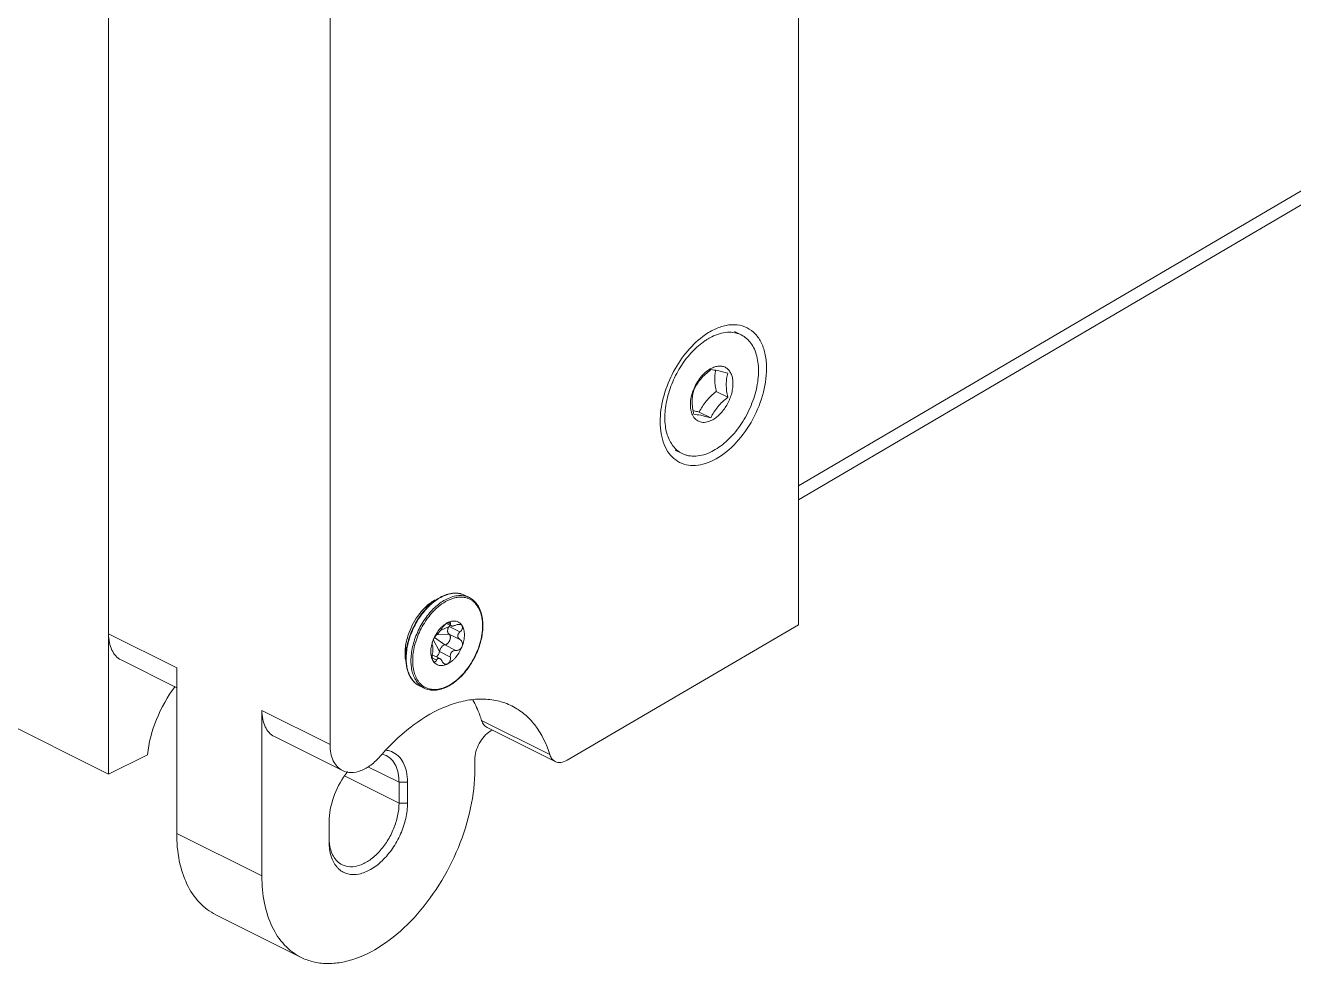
# Model space of a CAD drawing. Header units: millimetres. Extents: x 0 to 2524, y 0 to 1785.
# Drawn here: x 2171.3 to 2255.5, y 594.4 to 656.7 of the extents above; entities that cross this region are included whole.
import ezdxf

# ---------------------------------------------------------------- set-up
doc = ezdxf.new("R2010")
doc.units = ezdxf.units.MM
doc.header["$LTSCALE"] = 0.1
doc.layers.get('0').update_dxf_attribs({"lineweight": 13})

msp = doc.modelspace()

# ---------------------------------------------------------------- linework, layer by layer
for p, q in [((2222.63, 616.907), (2222.63, 759.581)), ((2176.809, 752.188), (2176.809, 606.978)), ((2191.517, 608.949), (2191.517, 744.834)), ((2222.63, 626.142), (2339.727, 694.866)), ((2222.63, 625.203), (2339.727, 693.928)), ((2176.809, 606.978), (2079.228, 655.769)), ((2218.827, 636.153), (2218.375, 636.38)), ((2217.929, 632.015), (2217.168, 632.395)), ((2216.798, 630.649), (2216.036, 631.03)), ((2214.892, 628.282), (2214.439, 628.509)), ((2198.439, 618.475), (2197.84, 618.025)), ((2200.77, 618.707), (2200.454, 618.865)), ((2198.851, 616.526), (2199.417, 616.795)), ((2199.242, 616.99), (2199.55, 616.837)), ((2199.329, 617.043), (2199.508, 616.953)), ((2200.146, 616.431), (2199.417, 616.795)), ((2207.265, 607.909), (2222.63, 616.907)), ((2181.335, 614.04), (2176.809, 616.303)), ((2198.375, 615.92), (2198.779, 615.124)), ((2198.447, 616.061), (2199.141, 615.561)), ((2198.598, 616.243), (2199.417, 616.284)), ((2200.146, 615.92), (2199.417, 616.284)), ((2196.552, 614.7), (2196.552, 615.416)), ((2198.303, 614.907), (2198.803, 614.657)), ((2199.508, 614.76), (2198.779, 615.124)), ((2199.87, 615.196), (2199.141, 615.561)), ((2181.335, 612.725), (2177.641, 614.572)), ((2181.335, 614.04), (2181.335, 603.047)), ((2198.3, 614.706), (2198.595, 614.559)), ((2197.764, 612.696), (2197.448, 612.854)), ((2186.992, 611.211), (2191.517, 608.949)), ((2186.992, 600.219), (2186.992, 611.211)), ((2206.112, 608.282), (2201.586, 610.545)), ((2206.471, 607.821), (2201.945, 610.084)), ((2202.186, 609.848), (2202.293, 609.91)), ((2187.823, 609.481), (2192.349, 607.218)), ((2176.809, 606.978), (2179.393, 608.27)), ((2196.099, 606.441), (2194.03, 607.476)), ((2201.134, 607.29), (2201.134, 607.939)), ((2192.481, 606.864), (2196.099, 605.055)), ((2196.665, 606.441), (2196.099, 606.441)), ((2196.099, 606.441), (2196.099, 605.055)), ((2196.665, 606.441), (2196.665, 605.055)), ((2196.665, 605.055), (2196.099, 605.055)), ((2181.335, 603.047), (2186.992, 600.219)), ((2191.46, 602.453), (2191.46, 603.839)), ((2183.934, 597.638), (2189.59, 594.81))]:
    msp.add_line(p, q)
for centre, radius, start, end in [((2218.96, 632.01), 4.537, 123.78546, 127.37619), ((2217.622, 632.429), 1.702, 116.60985, 120.07327), ((2218.609, 631.337), 3.183, 158.69714, 159.11855), ((2201.012, 615.147), 4.184, 131.5853, 135.56125), ((2200.805, 615.343), 3.925, 130.68443, 131.24268), ((2200.865, 615.312), 3.962, 130.68465, 131.57171), ((2200.654, 615.523), 3.69, 126.88621, 130.72886), ((2200.72, 615.484), 3.738, 127.27799, 130.71989), ((2199.768, 616.259), 2.625, 119.48365, 120.54859), ((2200.121, 616.36), 2.696, 115.863, 116.56601), ((2200.17, 616.332), 2.725, 116.56592, 117.16975), ((2199.851, 617.542), 1.46, 85.99071, 86.69101), ((2199.885, 617.727), 1.271, 63.44887, 74.96365), ((2200.867, 614.983), 4.318, 140.36886, 142.31247), ((2201.198, 614.96), 4.447, 135.51772, 136.65304), ((2201.566, 614.749), 4.409, 136.64909, 136.85673), ((2198.863, 617.137), 0.651, 328.35703, 336.8503), ((2199.405, 614.779), 1.11, 168.15428, 173.36313), ((2199.116, 614.966), 2.62, 186.28926, 187.96433), ((2198.155, 615.169), 2.612, 295.75869, 296.56635), ((2198.074, 615.247), 2.748, 296.56655, 297.37265), ((2202.907, 608.618), 1.426, 120.35987, 121.68461), ((2197.06, 603.697), 5.576, 143.47983, 144.26533), ((2196.996, 603.745), 5.496, 141.65471, 143.48266), ((2193.133, 601.818), 1.537, 220.11854, 228.1352)]:
    msp.add_arc(centre, radius, start, end)
for points, knots in [([(2216.266, 636.05), (2216.509, 636.233), (2217.002, 636.541), (2217.784, 636.818), (2218.539, 636.868), (2219.228, 636.672), (2219.798, 636.238), (2220.212, 635.604), (2220.459, 634.812), (2220.508, 634.233), (2220.508, 633.929)], [0, 0, 0, 0, 0.144868, 0.27479, 0.391423, 0.500002, 0.608586, 0.725188, 0.855179, 1, 1, 1, 1]), ([(2213.437, 630.394), (2213.437, 630.917), (2213.595, 632.005), (2214.183, 633.556), (2215.072, 634.958), (2215.847, 635.736), (2216.266, 636.05)], [0, 0, 0, 0, 0.240952, 0.499994, 0.759072, 1, 1, 1, 1]), ([(2216.437, 635.781), (2216.471, 635.805), (2216.609, 635.893), (2216.751, 635.974), (2216.86, 636.028)], [0, 0, 0, 0, 0.256157, 1, 1, 1, 1]), ([(2218.827, 636.153), (2218.759, 636.188), (2218.615, 636.247), (2218.308, 636.327), (2217.89, 636.349), (2217.369, 636.251), (2217.03, 636.113), (2216.86, 636.028)], [0, 0, 0, 0, 0.113085, 0.227531, 0.464959, 0.720934, 1, 1, 1, 1]), ([(2216.86, 628.407), (2217.025, 628.49), (2217.353, 628.687), (2217.816, 629.055), (2218.257, 629.495), (2218.665, 629.999), (2219.031, 630.554), (2219.347, 631.147), (2219.605, 631.766), (2219.799, 632.394), (2219.926, 633.019), (2219.981, 633.626), (2219.963, 634.201), (2219.873, 634.73), (2219.712, 635.202), (2219.483, 635.607), (2219.188, 635.932), (2218.951, 636.091), (2218.827, 636.153)], [0, 0, 0, 0, 0.05982, 0.123742, 0.191197, 0.261436, 0.333522, 0.406431, 0.479094, 0.550455, 0.619524, 0.685439, 0.747526, 0.805374, 0.85892, 0.908539, 0.95511, 1, 1, 1, 1]), ([(2214.892, 628.282), (2214.779, 628.339), (2214.562, 628.481), (2214.286, 628.767), (2214.063, 629.121), (2213.897, 629.534), (2213.789, 629.999), (2213.741, 630.506), (2213.754, 631.045), (2213.827, 631.607), (2213.959, 632.181), (2214.212, 632.95), (2214.567, 633.69), (2215.01, 634.372), (2215.49, 634.985), (2215.907, 635.388), (2216.205, 635.616)], [0, 0, 0, 0, 0.044742, 0.090894, 0.139642, 0.191811, 0.247835, 0.307793, 0.37147, 0.43842, 0.508018, 0.57951, 0.724651, 0.79666, 0.867093, 1, 1, 1, 1]), ([(2220.508, 633.929), (2220.508, 633.325), (2220.3, 632.071), (2219.545, 630.326), (2218.436, 628.834), (2217.279, 627.928), (2216.313, 627.549), (2215.637, 627.453), (2215.005, 627.545), (2214.448, 627.827), (2213.998, 628.281), (2213.672, 628.883), (2213.477, 629.603), (2213.437, 630.122), (2213.437, 630.394)], [0, 0, 0, 0, 0.141456, 0.29331, 0.441483, 0.573111, 0.630705, 0.68291, 0.731196, 0.778056, 0.826414, 0.878731, 0.936516, 1, 1, 1, 1]), ([(2215.643, 632.493), (2215.702, 632.644), (2215.841, 632.934), (2216.106, 633.327), (2216.414, 633.657), (2216.649, 633.832), (2216.769, 633.901)], [0, 0, 0, 0, 0.264274, 0.524832, 0.772497, 1, 1, 1, 1]), ([(2215.666, 632.483), (2215.728, 632.612), (2215.867, 632.867), (2216.126, 633.227), (2216.44, 633.556), (2216.676, 633.754), (2216.798, 633.849)], [0, 0, 0, 0, 0.238828, 0.485903, 0.740658, 1, 1, 1, 1]), ([(2216.798, 633.849), (2216.954, 633.84), (2217.215, 633.797), (2217.59, 633.708), (2217.811, 633.648), (2217.929, 633.615)], [0, 0, 0, 0, 0.405706, 0.683587, 1, 1, 1, 1]), ([(2216.86, 633.95), (2216.948, 633.994), (2217.124, 634.063), (2217.394, 634.101), (2217.647, 634.064), (2217.87, 633.952), (2218.05, 633.77), (2218.18, 633.529), (2218.258, 633.241), (2218.283, 632.916), (2218.254, 632.565), (2218.173, 632.202), (2218.042, 631.839), (2217.867, 631.491), (2217.655, 631.169), (2217.412, 630.888), (2217.148, 630.655), (2216.957, 630.534), (2216.86, 630.486)], [0, 0, 0, 0, 0.057513, 0.109649, 0.157869, 0.204666, 0.252959, 0.305217, 0.362878, 0.426312, 0.495025, 0.567905, 0.643431, 0.719848, 0.795328, 0.868118, 0.936712, 1, 1, 1, 1]), ([(2217.124, 633.809), (2217.102, 633.702), (2217.069, 633.479), (2217.062, 633.131), (2217.097, 632.766), (2217.142, 632.52), (2217.168, 632.395)], [0, 0, 0, 0, 0.229743, 0.474013, 0.732073, 1, 1, 1, 1]), ([(2217.929, 633.615), (2217.897, 633.497), (2217.845, 633.249), (2217.818, 632.856), (2217.849, 632.44), (2217.899, 632.158), (2217.929, 632.015)], [0, 0, 0, 0, 0.226709, 0.469137, 0.72839, 1, 1, 1, 1]), ([(2215.58, 630.841), (2215.529, 630.949), (2215.456, 631.195), (2215.434, 631.598), (2215.492, 632.034), (2215.579, 632.326), (2215.635, 632.472)], [0, 0, 0, 0, 0.214292, 0.45515, 0.719428, 1, 1, 1, 1]), ([(2215.666, 630.883), (2215.636, 631.026), (2215.586, 631.308), (2215.556, 631.725), (2215.582, 632.117), (2215.635, 632.365), (2215.666, 632.483)], [0, 0, 0, 0, 0.27161, 0.530864, 0.773291, 1, 1, 1, 1]), ([(2217.168, 632.395), (2217.046, 632.3), (2216.811, 632.103), (2216.496, 631.773), (2216.237, 631.413), (2216.099, 631.158), (2216.036, 631.03)], [0, 0, 0, 0, 0.25934, 0.514098, 0.761174, 1, 1, 1, 1]), ([(2217.929, 632.015), (2217.807, 631.92), (2217.572, 631.722), (2217.257, 631.393), (2216.998, 631.033), (2216.86, 630.777), (2216.798, 630.649)], [0, 0, 0, 0, 0.259343, 0.514097, 0.761172, 1, 1, 1, 1]), ([(2216.86, 630.486), (2216.795, 630.454), (2216.667, 630.4), (2216.47, 630.352), (2216.281, 630.342), (2216.102, 630.37), (2215.938, 630.436), (2215.793, 630.539), (2215.67, 630.675), (2215.607, 630.783), (2215.58, 630.841)], [0, 0, 0, 0, 0.143544, 0.27724, 0.402179, 0.520759, 0.636199, 0.752235, 0.872513, 1, 1, 1, 1]), ([(2216.036, 631.03), (2216, 631.04), (2215.861, 631.078), (2215.721, 631.115), (2215.617, 631.141)], [0, 0, 0, 0, 0.260801, 1, 1, 1, 1]), ([(2216.798, 630.649), (2216.68, 630.682), (2216.459, 630.742), (2216.084, 630.831), (2215.822, 630.874), (2215.666, 630.883)], [0, 0, 0, 0, 0.316413, 0.594294, 1, 1, 1, 1]), ([(2216.86, 628.407), (2216.69, 628.322), (2216.35, 628.185), (2215.83, 628.087), (2215.411, 628.108), (2215.104, 628.188), (2214.961, 628.248), (2214.892, 628.282)], [0, 0, 0, 0, 0.279066, 0.535041, 0.772469, 0.886915, 1, 1, 1, 1]), ([(2198.217, 618.294), (2198.095, 618.187), (2197.857, 617.952), (2197.537, 617.556), (2197.251, 617.119), (2197.006, 616.652), (2196.808, 616.165), (2196.663, 615.671), (2196.573, 615.182), (2196.552, 614.857), (2196.552, 614.7)], [0, 0, 0, 0, 0.120238, 0.245644, 0.374443, 0.504663, 0.634258, 0.761212, 0.883659, 1, 1, 1, 1]), ([(2199.267, 618.611), (2199.141, 618.548), (2198.89, 618.397), (2198.537, 618.117), (2198.2, 617.781), (2197.888, 617.396), (2197.609, 616.972), (2197.368, 616.519), (2197.171, 616.047), (2197.022, 615.566), (2196.926, 615.089), (2196.884, 614.626), (2196.897, 614.187), (2196.966, 613.783), (2197.088, 613.422), (2197.237, 613.161), (2197.381, 612.984), (2197.498, 612.87), (2197.625, 612.773), (2197.717, 612.72), (2197.764, 612.696)], [0, 0, 0, 0, 0.059816, 0.123718, 0.191167, 0.261393, 0.333467, 0.406364, 0.479015, 0.550364, 0.619422, 0.685326, 0.747403, 0.805241, 0.858779, 0.90839, 0.932015, 0.955031, 0.977624, 1, 1, 1, 1]), ([(2197.83, 618.051), (2197.857, 618.078), (2197.966, 618.18), (2198.081, 618.276), (2198.17, 618.343)], [0, 0, 0, 0, 0.255731, 1, 1, 1, 1]), ([(2198.17, 618.343), (2198.191, 618.359), (2198.277, 618.422), (2198.366, 618.48), (2198.434, 618.52)], [0, 0, 0, 0, 0.255281, 1, 1, 1, 1]), ([(2199.324, 618.514), (2199.15, 618.427), (2198.806, 618.205), (2198.505, 617.929), (2198.36, 617.775)], [0, 0, 0, 0, 0.478577, 1, 1, 1, 1]), ([(2198.439, 618.475), (2198.478, 618.504), (2198.63, 618.613), (2198.791, 618.709), (2198.915, 618.771)], [0, 0, 0, 0, 0.258152, 1, 1, 1, 1]), ([(2198.925, 618.756), (2198.885, 618.736), (2198.723, 618.647), (2198.568, 618.543), (2198.456, 618.458)], [0, 0, 0, 0, 0.241589, 1, 1, 1, 1]), ([(2198.945, 618.786), (2199.074, 618.849), (2199.333, 618.95), (2199.67, 619.009), (2199.928, 619.008), (2200.112, 618.984), (2200.289, 618.938), (2200.4, 618.891), (2200.454, 618.865)], [0, 0, 0, 0, 0.275181, 0.529941, 0.651204, 0.769306, 0.885212, 1, 1, 1, 1]), ([(2199.936, 619), (2199.857, 619.004), (2199.695, 619.001), (2199.449, 618.959), (2199.198, 618.882), (2199.033, 618.81), (2198.951, 618.769)], [0, 0, 0, 0, 0.231116, 0.473754, 0.729768, 1, 1, 1, 1]), ([(2200.77, 618.707), (2200.717, 618.733), (2200.607, 618.778), (2200.434, 618.824), (2200.251, 618.846), (2199.994, 618.844), (2199.656, 618.781), (2199.397, 618.676), (2199.267, 618.611)], [0, 0, 0, 0, 0.113031, 0.227421, 0.344445, 0.46522, 0.721049, 1, 1, 1, 1]), ([(2199.324, 612.832), (2199.482, 612.912), (2199.797, 613.111), (2200.229, 613.491), (2200.627, 613.954), (2200.976, 614.48), (2201.263, 615.052), (2201.477, 615.647), (2201.61, 616.243), (2201.658, 616.818), (2201.623, 617.273), (2201.548, 617.605), (2201.472, 617.83), (2201.375, 618.034), (2201.258, 618.216), (2201.121, 618.374), (2200.967, 618.505), (2200.797, 618.609), (2200.613, 618.684), (2200.416, 618.73), (2200.208, 618.746), (2199.993, 618.732), (2199.771, 618.689), (2199.546, 618.616), (2199.398, 618.551), (2199.324, 618.514)], [0, 0, 0, 0, 0.063241, 0.131774, 0.204508, 0.279927, 0.356282, 0.431748, 0.50457, 0.573228, 0.636611, 0.666177, 0.694306, 0.721076, 0.74663, 0.771184, 0.795021, 0.818481, 0.84193, 0.86574, 0.89025, 0.915747, 0.942449, 0.970512, 1, 1, 1, 1]), ([(2200.77, 618.707), (2200.818, 618.682), (2200.912, 618.628), (2201.043, 618.528), (2201.163, 618.412), (2201.31, 618.234), (2201.461, 617.972), (2201.587, 617.611), (2201.658, 617.209), (2201.674, 616.774), (2201.636, 616.315), (2201.543, 615.844), (2201.4, 615.368), (2201.208, 614.901), (2200.973, 614.451), (2200.699, 614.03), (2200.393, 613.646), (2200.062, 613.309), (2199.712, 613.025), (2199.463, 612.872), (2199.337, 612.807)], [0, 0, 0, 0, 0.023063, 0.04631, 0.06992, 0.094056, 0.144396, 0.198261, 0.256079, 0.317866, 0.383294, 0.451767, 0.522485, 0.594517, 0.666857, 0.738481, 0.808406, 0.875747, 0.939774, 1, 1, 1, 1]), ([(2200.215, 618.955), (2200.194, 618.961), (2200.108, 618.982), (2200.02, 618.994), (2199.954, 618.999)], [0, 0, 0, 0, 0.24695, 1, 1, 1, 1]), ([(2196.621, 615.934), (2196.66, 616.085), (2196.851, 616.686), (2197.161, 617.249), (2197.45, 617.623)], [0, 0, 0, 0, 0.248223, 1, 1, 1, 1]), ([(2197.576, 617.545), (2197.453, 617.377), (2197.227, 617.024), (2196.951, 616.461), (2196.744, 615.877), (2196.654, 615.478), (2196.623, 615.28)], [0, 0, 0, 0, 0.251905, 0.506216, 0.757358, 1, 1, 1, 1]), ([(2198.349, 617.764), (2198.229, 617.635), (2197.999, 617.359), (2197.699, 616.907), (2197.444, 616.421), (2197.242, 615.914), (2197.097, 615.4), (2197.014, 614.893), (2196.995, 614.408), (2197.041, 613.957), (2197.152, 613.553), (2197.299, 613.258), (2197.446, 613.061), (2197.568, 612.933), (2197.703, 612.826), (2197.85, 612.739), (2198.007, 612.672), (2198.173, 612.627), (2198.347, 612.605), (2198.593, 612.603), (2198.917, 612.659), (2199.166, 612.756), (2199.29, 612.816)], [0, 0, 0, 0, 0.073962, 0.150158, 0.227287, 0.303991, 0.378938, 0.450904, 0.518869, 0.582116, 0.640353, 0.693847, 0.719129, 0.743641, 0.767611, 0.791295, 0.814969, 0.83891, 0.863375, 0.888597, 0.941934, 1, 1, 1, 1]), ([(2197.542, 617.738), (2197.565, 617.765), (2197.657, 617.874), (2197.754, 617.977), (2197.83, 618.051)], [0, 0, 0, 0, 0.253836, 1, 1, 1, 1]), ([(2197.964, 618.013), (2197.93, 617.976), (2197.793, 617.827), (2197.666, 617.668), (2197.576, 617.545)], [0, 0, 0, 0, 0.245922, 1, 1, 1, 1]), ([(2198.356, 615.873), (2198.405, 616.002), (2198.523, 616.249), (2198.716, 616.528), (2198.892, 616.724), (2199.071, 616.888), (2199.22, 616.99), (2199.324, 617.041)], [0, 0, 0, 0, 0.266469, 0.52857, 0.654734, 0.775979, 1, 1, 1, 1]), ([(2198.956, 616.677), (2198.943, 616.656), (2198.915, 616.612), (2198.868, 616.547), (2198.817, 616.48), (2198.765, 616.415), (2198.715, 616.357), (2198.67, 616.307), (2198.631, 616.269), (2198.606, 616.248), (2198.595, 616.241)], [0, 0, 0, 0, 0.131444, 0.275089, 0.425559, 0.57481, 0.713177, 0.832531, 0.928479, 1, 1, 1, 1]), ([(2199.242, 616.992), (2199.213, 616.971), (2199.156, 616.924), (2199.079, 616.845), (2199.012, 616.763), (2198.973, 616.705), (2198.956, 616.677)], [0, 0, 0, 0, 0.253068, 0.515257, 0.769062, 1, 1, 1, 1]), ([(2199.324, 617.041), (2199.317, 617.038), (2199.289, 617.023), (2199.262, 617.006), (2199.242, 616.992)], [0, 0, 0, 0, 0.234927, 1, 1, 1, 1]), ([(2199.324, 617.041), (2199.367, 617.063), (2199.453, 617.1), (2199.584, 617.137), (2199.712, 617.154), (2199.835, 617.149), (2199.951, 617.123), (2200.058, 617.076), (2200.154, 617.009), (2200.209, 616.952), (2200.234, 616.921)], [0, 0, 0, 0, 0.144645, 0.280861, 0.409257, 0.531246, 0.64878, 0.764294, 0.880481, 1, 1, 1, 1]), ([(2199.478, 617.065), (2199.458, 617.075), (2199.419, 617.075), (2199.368, 617.062), (2199.339, 617.049), (2199.324, 617.041)], [0, 0, 0, 0, 0.40803, 0.680553, 1, 1, 1, 1]), ([(2199.417, 616.795), (2199.402, 616.772), (2199.377, 616.723), (2199.348, 616.647), (2199.33, 616.57), (2199.323, 616.496), (2199.329, 616.428), (2199.346, 616.367), (2199.375, 616.318), (2199.402, 616.294), (2199.417, 616.284)], [0, 0, 0, 0, 0.14861, 0.296006, 0.438343, 0.572314, 0.695403, 0.806673, 0.907025, 1, 1, 1, 1]), ([(2199.508, 616.953), (2199.512, 616.966), (2199.516, 616.989), (2199.513, 617.022), (2199.501, 617.049), (2199.486, 617.061), (2199.478, 617.065)], [0, 0, 0, 0, 0.302973, 0.559278, 0.782364, 1, 1, 1, 1]), ([(2199.508, 616.953), (2199.505, 616.941), (2199.501, 616.918), (2199.505, 616.889), (2199.513, 616.869), (2199.526, 616.851), (2199.54, 616.842), (2199.55, 616.837)], [0, 0, 0, 0, 0.278145, 0.52125, 0.63613, 0.751475, 1, 1, 1, 1]), ([(2199.55, 616.837), (2199.568, 616.827), (2199.601, 616.821), (2199.648, 616.82), (2199.705, 616.825), (2199.78, 616.843), (2199.84, 616.865), (2199.87, 616.879)], [0, 0, 0, 0, 0.185839, 0.298897, 0.42385, 0.700726, 1, 1, 1, 1]), ([(2200.218, 616.907), (2200.195, 616.918), (2200.141, 616.933), (2200.054, 616.934), (2199.962, 616.915), (2199.9, 616.892), (2199.87, 616.879)], [0, 0, 0, 0, 0.215877, 0.456541, 0.720126, 1, 1, 1, 1]), ([(2200.146, 616.431), (2200.181, 616.46), (2200.242, 616.523), (2200.295, 616.616), (2200.316, 616.693), (2200.32, 616.747), (2200.313, 616.797), (2200.299, 616.827), (2200.291, 616.841)], [0, 0, 0, 0, 0.288321, 0.555275, 0.677724, 0.791819, 0.898479, 1, 1, 1, 1]), ([(2200.291, 616.841), (2200.283, 616.855), (2200.261, 616.881), (2200.233, 616.899), (2200.218, 616.907)], [0, 0, 0, 0, 0.492367, 1, 1, 1, 1]), ([(2200.234, 616.921), (2200.239, 616.915), (2200.259, 616.889), (2200.278, 616.862), (2200.291, 616.841)], [0, 0, 0, 0, 0.246524, 1, 1, 1, 1]), ([(2200.291, 616.841), (2200.343, 616.757), (2200.399, 616.611), (2200.435, 616.402), (2200.444, 616.228), (2200.434, 616.045), (2200.395, 615.789), (2200.339, 615.598), (2200.291, 615.473)], [0, 0, 0, 0, 0.209806, 0.325868, 0.449235, 0.579369, 0.715368, 1, 1, 1, 1]), ([(2177.641, 614.572), (2177.51, 614.637), (2177.264, 614.825), (2176.999, 615.231), (2176.841, 615.738), (2176.809, 616.108), (2176.809, 616.303)], [0, 0, 0, 0, 0.21717, 0.450368, 0.71038, 1, 1, 1, 1]), ([(2196.521, 615.406), (2196.526, 615.45), (2196.551, 615.627), (2196.587, 615.803), (2196.621, 615.934)], [0, 0, 0, 0, 0.245026, 1, 1, 1, 1]), ([(2198.356, 614.505), (2198.304, 614.589), (2198.248, 614.735), (2198.212, 614.944), (2198.203, 615.118), (2198.213, 615.301), (2198.252, 615.557), (2198.308, 615.748), (2198.356, 615.873)], [0, 0, 0, 0, 0.209806, 0.325868, 0.449235, 0.579369, 0.715368, 1, 1, 1, 1]), ([(2198.356, 615.873), (2198.348, 615.852), (2198.333, 615.81), (2198.316, 615.749), (2198.303, 615.691), (2198.296, 615.64), (2198.295, 615.597), (2198.297, 615.565), (2198.302, 615.545), (2198.307, 615.531), (2198.314, 615.521), (2198.319, 615.517)], [0, 0, 0, 0, 0.184927, 0.359892, 0.519637, 0.660227, 0.778819, 0.874091, 0.913132, 0.946753, 1, 1, 1, 1]), ([(2198.595, 616.241), (2198.586, 616.235), (2198.567, 616.22), (2198.539, 616.192), (2198.508, 616.155), (2198.463, 616.092), (2198.409, 615.998), (2198.372, 615.917), (2198.356, 615.873)], [0, 0, 0, 0, 0.071646, 0.162349, 0.271296, 0.396849, 0.686239, 1, 1, 1, 1]), ([(2199.417, 616.284), (2199.429, 616.277), (2199.451, 616.258), (2199.477, 616.221), (2199.496, 616.176), (2199.507, 616.125), (2199.51, 616.068), (2199.503, 615.985), (2199.48, 615.901), (2199.445, 615.821), (2199.411, 615.762), (2199.373, 615.709), (2199.33, 615.662), (2199.284, 615.622), (2199.224, 615.583), (2199.174, 615.564), (2199.141, 615.561)], [0, 0, 0, 0, 0.045914, 0.094464, 0.147045, 0.204323, 0.266383, 0.332766, 0.474856, 0.548485, 0.622052, 0.694254, 0.763885, 0.829889, 0.891509, 1, 1, 1, 1]), ([(2200.146, 615.92), (2200.124, 615.932), (2200.084, 615.962), (2200.035, 616.018), (2200.003, 616.085), (2199.992, 616.159), (2200.004, 616.236), (2200.036, 616.308), (2200.084, 616.374), (2200.124, 616.413), (2200.146, 616.431)], [0, 0, 0, 0, 0.121633, 0.241239, 0.359826, 0.47933, 0.602195, 0.730086, 0.863077, 1, 1, 1, 1]), ([(2200.291, 615.473), (2200.307, 615.515), (2200.326, 615.603), (2200.308, 615.734), (2200.246, 615.846), (2200.181, 615.9), (2200.146, 615.92)], [0, 0, 0, 0, 0.266179, 0.519401, 0.761306, 1, 1, 1, 1]), ([(2196.495, 614.994), (2196.495, 615.028), (2196.497, 615.165), (2196.508, 615.303), (2196.521, 615.406)], [0, 0, 0, 0, 0.244023, 1, 1, 1, 1]), ([(2196.512, 614.679), (2196.509, 614.704), (2196.499, 614.809), (2196.495, 614.915), (2196.495, 614.994)], [0, 0, 0, 0, 0.245232, 1, 1, 1, 1]), ([(2196.623, 615.28), (2196.602, 615.143), (2196.574, 614.873), (2196.573, 614.478), (2196.616, 614.108), (2196.702, 613.769), (2196.83, 613.468), (2196.998, 613.21), (2197.204, 613), (2197.365, 612.896), (2197.448, 612.854)], [0, 0, 0, 0, 0.152268, 0.296993, 0.433299, 0.560818, 0.679818, 0.791327, 0.89719, 1, 1, 1, 1]), ([(2198.302, 614.907), (2198.298, 614.869), (2198.293, 614.794), (2198.299, 614.686), (2198.315, 614.601), (2198.336, 614.542), (2198.349, 614.517), (2198.356, 614.505)], [0, 0, 0, 0, 0.276182, 0.54578, 0.791698, 0.901256, 1, 1, 1, 1]), ([(2198.319, 615.517), (2198.322, 615.515), (2198.327, 615.508), (2198.334, 615.495), (2198.34, 615.478), (2198.346, 615.448), (2198.351, 615.4), (2198.353, 615.333), (2198.351, 615.256), (2198.342, 615.145), (2198.33, 615.061), (2198.319, 615.006)], [0, 0, 0, 0, 0.022297, 0.049768, 0.083602, 0.124467, 0.228286, 0.359821, 0.512267, 0.675665, 1, 1, 1, 1]), ([(2198.779, 615.124), (2198.774, 615.09), (2198.756, 615.022), (2198.712, 614.925), (2198.654, 614.838), (2198.606, 614.788), (2198.58, 614.767)], [0, 0, 0, 0, 0.248761, 0.505895, 0.759962, 1, 1, 1, 1]), ([(2199.141, 615.561), (2199.1, 615.556), (2199.037, 615.529), (2198.965, 615.473), (2198.912, 615.417), (2198.865, 615.352), (2198.826, 615.279), (2198.797, 615.203), (2198.784, 615.151), (2198.779, 615.124)], [0, 0, 0, 0, 0.206989, 0.327292, 0.45652, 0.591934, 0.730079, 0.867284, 1, 1, 1, 1]), ([(2200.291, 615.473), (2200.242, 615.344), (2200.124, 615.097), (2199.931, 614.818), (2199.755, 614.622), (2199.576, 614.458), (2199.427, 614.356), (2199.324, 614.305)], [0, 0, 0, 0, 0.266469, 0.52857, 0.654734, 0.775979, 1, 1, 1, 1]), ([(2199.508, 614.76), (2199.504, 614.788), (2199.501, 614.846), (2199.51, 614.931), (2199.537, 615.012), (2199.582, 615.084), (2199.642, 615.14), (2199.714, 615.178), (2199.791, 615.197), (2199.844, 615.198), (2199.87, 615.196)], [0, 0, 0, 0, 0.130487, 0.260762, 0.389614, 0.516151, 0.640059, 0.761636, 0.881442, 1, 1, 1, 1]), ([(2199.87, 615.196), (2199.891, 615.194), (2199.934, 615.194), (2199.998, 615.205), (2200.061, 615.227), (2200.141, 615.27), (2200.227, 615.348), (2200.275, 615.429), (2200.291, 615.473)], [0, 0, 0, 0, 0.118239, 0.238382, 0.360789, 0.485757, 0.741373, 1, 1, 1, 1]), ([(2197.448, 612.854), (2197.378, 612.889), (2197.242, 612.974), (2197.061, 613.136), (2196.906, 613.332), (2196.777, 613.558), (2196.676, 613.812), (2196.604, 614.09), (2196.561, 614.388), (2196.552, 614.594), (2196.552, 614.699)], [0, 0, 0, 0, 0.109552, 0.220944, 0.335874, 0.455756, 0.581643, 0.714195, 0.853677, 1, 1, 1, 1]), ([(2198.356, 614.505), (2198.36, 614.498), (2198.376, 614.475), (2198.397, 614.455), (2198.415, 614.447)], [0, 0, 0, 0, 0.280934, 1, 1, 1, 1]), ([(2199.324, 614.305), (2199.276, 614.281), (2199.182, 614.241), (2199.038, 614.203), (2198.898, 614.191), (2198.765, 614.204), (2198.642, 614.243), (2198.53, 614.307), (2198.433, 614.395), (2198.38, 614.467), (2198.356, 614.505)], [0, 0, 0, 0, 0.144318, 0.279395, 0.406129, 0.5264, 0.642785, 0.758402, 0.876539, 1, 1, 1, 1]), ([(2198.415, 614.447), (2198.422, 614.443), (2198.438, 614.437), (2198.463, 614.436), (2198.488, 614.442), (2198.513, 614.454), (2198.536, 614.472), (2198.566, 614.506), (2198.584, 614.537), (2198.595, 614.559)], [0, 0, 0, 0, 0.106118, 0.209091, 0.314796, 0.428119, 0.552249, 0.688883, 1, 1, 1, 1]), ([(2198.803, 614.657), (2198.793, 614.662), (2198.772, 614.67), (2198.741, 614.675), (2198.71, 614.672), (2198.682, 614.661), (2198.656, 614.644), (2198.624, 614.611), (2198.605, 614.58), (2198.595, 614.559)], [0, 0, 0, 0, 0.130021, 0.250254, 0.36461, 0.478191, 0.59587, 0.721149, 1, 1, 1, 1]), ([(2198.956, 614.484), (2198.946, 614.503), (2198.926, 614.54), (2198.889, 614.589), (2198.848, 614.629), (2198.818, 614.649), (2198.803, 614.657)], [0, 0, 0, 0, 0.27653, 0.538494, 0.780916, 1, 1, 1, 1]), ([(2198.956, 614.484), (2198.966, 614.464), (2198.988, 614.427), (2199.038, 614.362), (2199.085, 614.323), (2199.12, 614.306)], [0, 0, 0, 0, 0.268396, 0.525466, 1, 1, 1, 1]), ([(2199.12, 614.306), (2199.136, 614.298), (2199.169, 614.285), (2199.222, 614.278), (2199.274, 614.284), (2199.308, 614.297), (2199.324, 614.305)], [0, 0, 0, 0, 0.252655, 0.499293, 0.746353, 1, 1, 1, 1]), ([(2199.324, 614.305), (2199.34, 614.313), (2199.373, 614.335), (2199.416, 614.377), (2199.452, 614.429), (2199.491, 614.508), (2199.517, 614.621), (2199.515, 614.714), (2199.508, 614.76)], [0, 0, 0, 0, 0.108731, 0.223443, 0.344114, 0.470091, 0.732258, 1, 1, 1, 1]), ([(2181.224, 612.8), (2180.721, 612.132), (2179.907, 610.683), (2179.476, 609.073), (2179.393, 608.27)], [0, 0, 0, 0, 0.508442, 1, 1, 1, 1]), ([(2199.303, 612.789), (2199.171, 612.724), (2198.908, 612.617), (2198.564, 612.553), (2198.3, 612.552), (2198.112, 612.575), (2197.932, 612.622), (2197.819, 612.669), (2197.764, 612.696)], [0, 0, 0, 0, 0.275828, 0.530769, 0.651946, 0.769862, 0.885509, 1, 1, 1, 1]), ([(2203.597, 611.509), (2203.295, 611.66), (2202.641, 611.893), (2201.582, 612.006), (2200.463, 611.889), (2198.87, 611.415), (2196.873, 610.244), (2195.502, 608.927), (2194.848, 608.171)], [0, 0, 0, 0, 0.101015, 0.20551, 0.316371, 0.435527, 0.700847, 1, 1, 1, 1]), ([(2201.586, 610.545), (2201.548, 610.667), (2201.39, 611.135), (2201.182, 611.588), (2200.998, 611.904)], [0, 0, 0, 0, 0.25875, 1, 1, 1, 1]), ([(2206.112, 608.282), (2205.894, 608.983), (2205.419, 609.979), (2204.448, 610.996), (2203.888, 611.363), (2203.597, 611.509)], [0, 0, 0, 0, 0.525682, 0.766602, 1, 1, 1, 1]), ([(2187.823, 609.481), (2187.693, 609.546), (2187.446, 609.734), (2187.181, 610.139), (2187.023, 610.646), (2186.992, 611.017), (2186.992, 611.211)], [0, 0, 0, 0, 0.21717, 0.450368, 0.71038, 1, 1, 1, 1]), ([(2201.134, 607.939), (2201.134, 608.12), (2201.192, 608.497), (2201.408, 609.027), (2201.73, 609.492), (2202.009, 609.739), (2202.158, 609.831)], [0, 0, 0, 0, 0.243792, 0.505862, 0.764712, 1, 1, 1, 1]), ([(2201.945, 610.084), (2201.861, 610.126), (2201.704, 610.26), (2201.617, 610.445), (2201.586, 610.545)], [0, 0, 0, 0, 0.472945, 1, 1, 1, 1]), ([(2191.517, 608.949), (2191.517, 608.754), (2191.549, 608.384), (2191.707, 607.877), (2191.971, 607.471), (2192.218, 607.283), (2192.349, 607.218)], [0, 0, 0, 0, 0.28962, 0.549632, 0.78283, 1, 1, 1, 1]), ([(2192.349, 607.218), (2192.523, 607.131), (2192.945, 607.041), (2193.609, 607.192), (2194.27, 607.579), (2194.662, 607.956), (2194.848, 608.171)], [0, 0, 0, 0, 0.204617, 0.434194, 0.700162, 1, 1, 1, 1]), ([(2195.224, 608.572), (2195.256, 608.569), (2195.381, 608.551), (2195.504, 608.517), (2195.592, 608.483)], [0, 0, 0, 0, 0.254023, 1, 1, 1, 1]), ([(2195.247, 608.215), (2195.38, 608.148), (2195.633, 607.956), (2195.905, 607.54), (2196.067, 607.02), (2196.099, 606.64), (2196.099, 606.441)], [0, 0, 0, 0, 0.217163, 0.450359, 0.710438, 1, 1, 1, 1]), ([(2195.592, 608.483), (2195.757, 608.419), (2196.075, 608.216), (2196.419, 607.739), (2196.624, 607.128), (2196.665, 606.678), (2196.665, 606.441)], [0, 0, 0, 0, 0.217555, 0.449312, 0.708809, 1, 1, 1, 1]), ([(2206.112, 608.282), (2206.143, 608.182), (2206.23, 607.998), (2206.387, 607.863), (2206.471, 607.821)], [0, 0, 0, 0, 0.527057, 1, 1, 1, 1]), ([(2189.591, 594.81), (2189.849, 594.681), (2190.406, 594.479), (2191.307, 594.369), (2192.26, 594.449), (2193.617, 594.815), (2195.331, 595.754), (2197.201, 597.439), (2198.833, 599.596), (2200.105, 602.065), (2200.922, 604.661), (2201.134, 606.435), (2201.134, 607.29)], [0, 0, 0, 0, 0.044774, 0.090972, 0.139792, 0.192058, 0.308035, 0.438783, 0.579979, 0.725236, 0.867425, 1, 1, 1, 1]), ([(2206.471, 607.821), (2206.584, 607.765), (2206.874, 607.726), (2207.137, 607.834), (2207.265, 607.909)], [0, 0, 0, 0, 0.458192, 1, 1, 1, 1]), ([(2191.46, 603.839), (2191.46, 604.377), (2191.682, 605.488), (2192.199, 606.489), (2192.533, 606.954)], [0, 0, 0, 0, 0.484428, 1, 1, 1, 1]), ([(2196.665, 605.055), (2196.665, 604.717), (2196.575, 604.013), (2196.231, 602.992), (2195.701, 602.036), (2195.029, 601.228), (2194.271, 600.634), (2193.481, 600.305), (2192.825, 600.297), (2192.381, 600.465), (2192.192, 600.598), (2192.107, 600.674)], [0, 0, 0, 0, 0.1357, 0.281473, 0.429437, 0.571311, 0.700055, 0.811852, 0.908532, 0.954183, 1, 1, 1, 1]), ([(2192.313, 600.962), (2192.484, 600.876), (2192.894, 600.784), (2193.544, 600.914), (2194.195, 601.271), (2194.809, 601.824), (2195.344, 602.532), (2195.762, 603.342), (2196.03, 604.193), (2196.099, 604.775), (2196.099, 605.055)], [0, 0, 0, 0, 0.090502, 0.191277, 0.307367, 0.438235, 0.579573, 0.724955, 0.86732, 1, 1, 1, 1]), ([(2181.335, 603.047), (2181.335, 602.439), (2181.433, 601.281), (2181.928, 599.697), (2182.754, 598.429), (2183.526, 597.842), (2183.934, 597.638)], [0, 0, 0, 0, 0.289722, 0.549598, 0.782841, 1, 1, 1, 1]), ([(2191.958, 600.828), (2191.787, 601.031), (2191.526, 601.564), (2191.46, 602.143), (2191.46, 602.453)], [0, 0, 0, 0, 0.460823, 1, 1, 1, 1]), ([(2191.474, 602.443), (2191.489, 602.275), (2191.544, 601.957), (2191.717, 601.526), (2191.972, 601.183), (2192.195, 601.021), (2192.313, 600.962)], [0, 0, 0, 0, 0.284717, 0.542503, 0.777732, 1, 1, 1, 1]), ([(2186.992, 600.219), (2186.992, 599.611), (2187.09, 598.453), (2187.585, 596.869), (2188.411, 595.601), (2189.183, 595.014), (2189.591, 594.81)], [0, 0, 0, 0, 0.289722, 0.549598, 0.782841, 1, 1, 1, 1])]:
    msp.add_open_spline(points, degree=3, knots=knots)
msp.add_open_spline([(2194.973, 608.314), (2195.067, 608.292), (2195.16, 608.258), (2195.247, 608.215)], degree=3)

doc.saveas('drawing.dxf')
